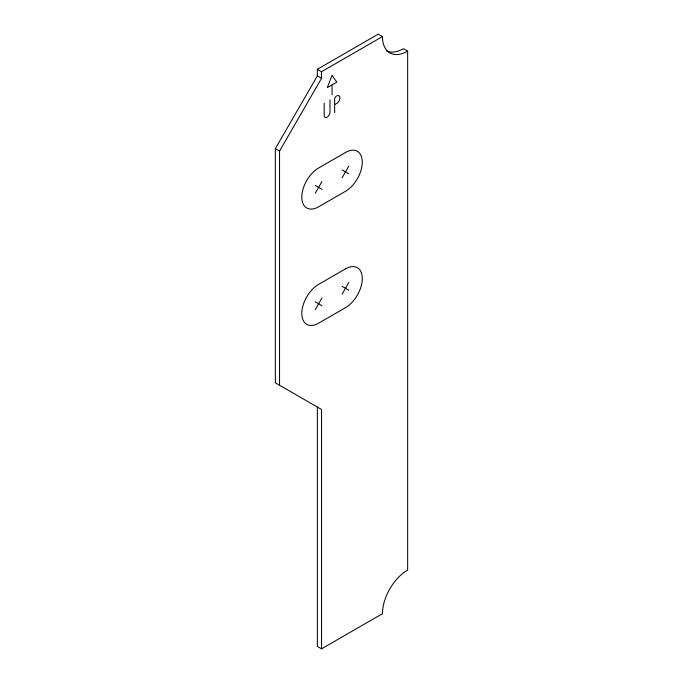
<?xml version="1.0" encoding="UTF-8"?>
<svg xmlns="http://www.w3.org/2000/svg" width="683" height="683" viewBox="0 0 683 683"><rect width="100%" height="100%" fill="white"/><g stroke="black" fill="none" stroke-linecap="round" stroke-linejoin="round"><path stroke-width="1.02" d="M321.548 648.85L321.548 409.476L275.351 382.804L275.351 148.638L317.347 75.898L317.347 69.307L378.245 34.15L382.446 36.575A35.636 20.575 -60 0 0 407.649 51.123L407.649 570.04A35.636 20.575 -60 0 0 382.446 613.693L321.548 648.85L317.347 646.425L317.347 407.051M279.552 385.229L279.552 151.063L321.548 78.323L321.548 71.732L382.446 36.575M315.247 193.221L321.966 181.584M342.132 177.7L348.851 166.063M315.247 309.612L321.966 297.976M342.132 294.091L348.851 282.455M331.716 85.085L327.294 87.637L332.049 75.369L336.804 82.139L332.049 84.888L332.049 94.775M334.969 104.439L336.702 103.44A4.576 2.647 -60 0 0 339.946 97.831A4.576 2.647 -60 0 0 336.702 95.962L336.215 96.252A2.228 1.289 -60 0 0 334.636 98.975L334.636 112.678M407.649 51.123L403.448 48.698A35.636 20.575 -60 0 1 386.51 50.926M317.347 69.307L321.548 71.732M317.347 75.898L321.548 78.323M342.132 169.939L348.851 173.823M275.351 148.638L279.552 151.063M315.247 185.46L321.966 189.336M342.132 286.331L348.851 290.215M315.247 301.852L321.966 305.736M329.966 99.855L329.966 112.183A4.107 2.373 -60 0 1 327.063 117.22A4.107 2.373 -60 0 1 324.16 115.538L324.16 103.21M345.487 152.48L318.611 168.001A23.76 13.72 -60 0 0 301.809 197.097A23.76 13.72 -60 0 0 318.611 206.795L345.487 191.283A23.76 13.72 -60 0 0 362.289 162.178A23.76 13.72 -60 0 0 345.487 152.48M345.487 268.871L318.611 284.393A23.76 13.72 -60 0 0 301.809 313.488A23.76 13.72 -60 0 0 318.611 323.196L345.487 307.674A23.76 13.72 -60 0 0 362.289 278.579A23.76 13.72 -60 0 0 345.487 268.871"/></g></svg>
